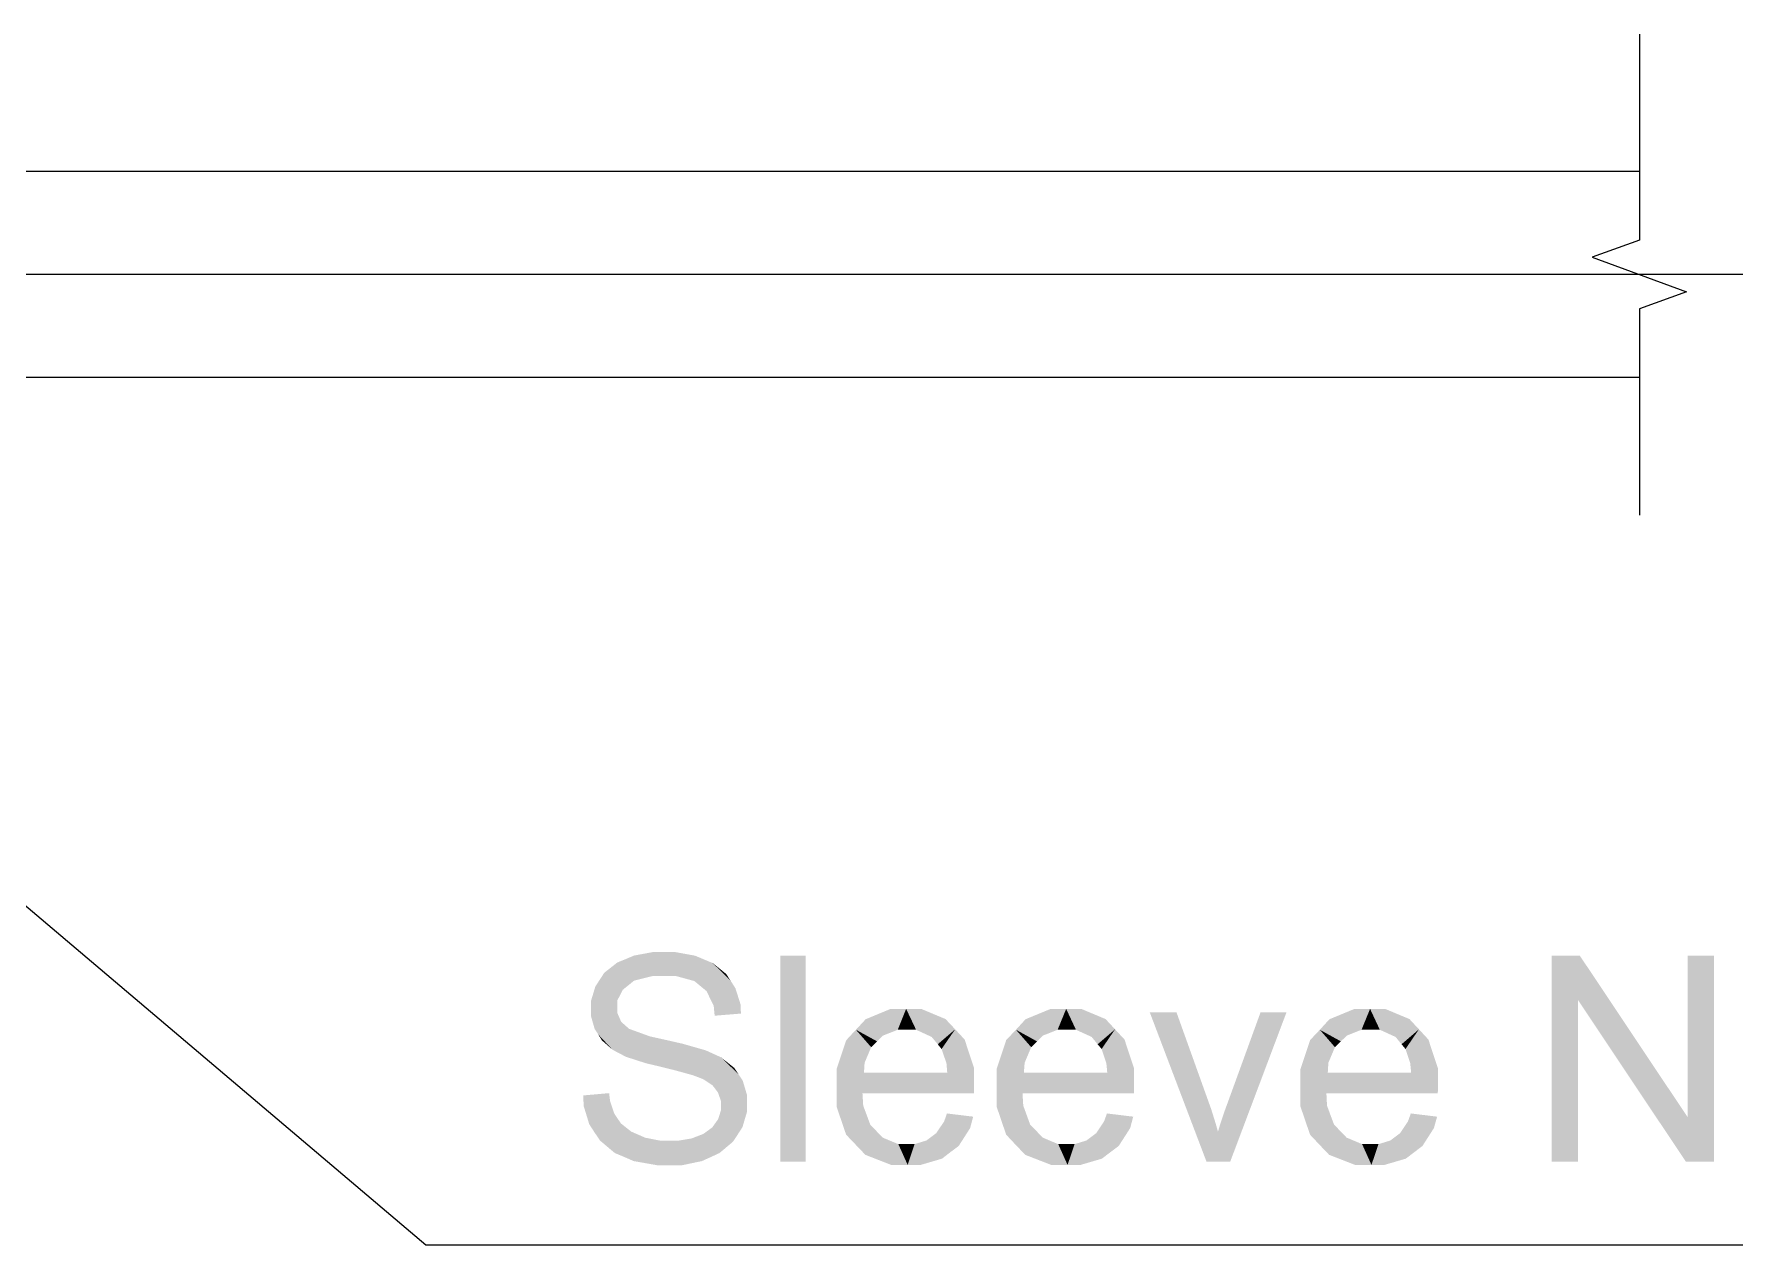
# Model space of a CAD drawing. Header units: millimetres. Extents: x 2 to 579, y 1 to 405.
# Drawn here: x 258.67 to 269.81, y 76.6 to 84.53 of the extents above; entities that cross this region are included whole.
import ezdxf

# ---------------------------------------------------------------- set-up
doc = ezdxf.new("R2010")
doc.units = ezdxf.units.MM
doc.linetypes.add('XKITLINE00', pattern=[0])
doc.layers.add('LinkedObject', color=7, linetype='Continuous', lineweight=0)

# ---------------------------------------------------------------- blocks, each defined once
blk = doc.blocks.new('*A4')
at = {"layer": 'LinkedObject'}
for points in [[(262.49, 78.446), (262.564, 78.298), (262.405, 78.379)], [(262.601, 78.328), (262.49, 78.446), (262.546, 78.469)], [(262.564, 78.298), (262.49, 78.446), (262.601, 78.328)], [(262.601, 78.492), (262.719, 78.357), (262.546, 78.469)], [(262.546, 78.469), (262.719, 78.357), (262.601, 78.328)], [(262.725, 78.515), (262.719, 78.357), (262.601, 78.492)], [(262.793, 78.515), (262.719, 78.357), (262.725, 78.515)], [(262.719, 78.357), (262.793, 78.515), (262.8, 78.357)], [(262.793, 78.515), (262.878, 78.357), (262.8, 78.357)], [(263, 78.491), (262.793, 78.515), (262.868, 78.515)], [(263.057, 78.467), (262.793, 78.515), (263, 78.491)], [(262.995, 78.325), (262.793, 78.515), (263.057, 78.467)], [(262.878, 78.357), (262.793, 78.515), (262.995, 78.325)], [(263.057, 78.467), (263.035, 78.292), (262.995, 78.325)], [(263.115, 78.443), (263.035, 78.292), (263.057, 78.467)], [(263.035, 78.292), (263.115, 78.443), (263.075, 78.259)], [(263.075, 78.259), (263.115, 78.443), (263.234, 78.325)], [(263.234, 78.325), (263.115, 78.443), (263.203, 78.372)], [(263.725, 78.492), (263.559, 77.142), (263.559, 78.492)], [(263.725, 77.142), (263.559, 77.142), (263.725, 78.492)], [(268.609, 78.492), (268.781, 78.202), (268.609, 77.142)], [(268.781, 78.202), (268.609, 78.492), (268.793, 78.492)], [(268.781, 78.202), (268.793, 78.492), (269.488, 77.142)], [(269.488, 77.142), (268.793, 78.492), (269.5, 77.433)], [(269.672, 78.492), (269.5, 77.433), (269.5, 78.492)], [(269.672, 77.142), (269.5, 77.433), (269.672, 78.492)], [(262.376, 78.334), (262.318, 78.143), (262.347, 78.29)], [(262.527, 78.268), (262.318, 78.143), (262.376, 78.334)], [(262.405, 78.379), (262.564, 78.298), (262.376, 78.334)], [(262.376, 78.334), (262.564, 78.298), (262.527, 78.268)], [(263.234, 78.325), (263.122, 78.162), (263.075, 78.259)], [(263.264, 78.278), (263.122, 78.162), (263.234, 78.325)], [(262.347, 78.29), (262.318, 78.143), (262.318, 78.194)], [(262.49, 78.197), (262.318, 78.143), (262.527, 78.268)], [(262.318, 78.143), (262.49, 78.197), (262.49, 78.155)], [(263.298, 78.171), (263.122, 78.162), (263.264, 78.278)], [(268.609, 77.142), (268.781, 78.202), (268.781, 77.142)], [(262.49, 78.118), (262.318, 78.143), (262.49, 78.155)], [(262.318, 78.143), (262.49, 78.118), (262.318, 78.096)], [(262.318, 78.096), (262.49, 78.118), (262.342, 78.012)], [(262.342, 78.012), (262.49, 78.118), (262.366, 77.975)], [(262.366, 77.975), (262.49, 78.118), (262.516, 78.058)], [(263.3, 78.112), (263.122, 78.162), (263.298, 78.171)], [(263.122, 78.162), (263.3, 78.112), (263.128, 78.098)], [(264.281, 78.143), (264.053, 78.006), (264.117, 78.075)], [(264.382, 78.143), (264.053, 78.006), (264.281, 78.143)], [(264.327, 78.006), (264.053, 78.006), (264.382, 78.143)], [(264.327, 78.006), (264.382, 78.143), (264.384, 78.006)], [(264.382, 78.143), (264.447, 78.006), (264.384, 78.006)], [(264.64, 78.076), (264.382, 78.143), (264.48, 78.143)], [(264.703, 78.009), (264.382, 78.143), (264.64, 78.076)], [(264.549, 77.959), (264.382, 78.143), (264.703, 78.009)], [(264.447, 78.006), (264.382, 78.143), (264.549, 77.959)], [(265.329, 78.143), (265.101, 78.006), (265.164, 78.075)], [(265.43, 78.143), (265.101, 78.006), (265.329, 78.143)], [(265.374, 78.006), (265.101, 78.006), (265.43, 78.143)], [(265.374, 78.006), (265.43, 78.143), (265.431, 78.006)], [(265.43, 78.143), (265.494, 78.006), (265.431, 78.006)], [(265.688, 78.076), (265.43, 78.143), (265.528, 78.143)], [(265.75, 78.009), (265.43, 78.143), (265.688, 78.076)], [(265.597, 77.959), (265.43, 78.143), (265.75, 78.009)], [(265.494, 78.006), (265.43, 78.143), (265.597, 77.959)], [(266.152, 78.121), (266.349, 77.142), (265.977, 78.121)], [(266.362, 77.535), (266.349, 77.142), (266.152, 78.121)], [(266.873, 78.121), (266.486, 77.524), (266.703, 78.121)], [(266.504, 77.142), (266.486, 77.524), (266.873, 78.121)], [(267.319, 78.143), (267.091, 78.006), (267.154, 78.075)], [(267.42, 78.143), (267.091, 78.006), (267.319, 78.143)], [(267.364, 78.006), (267.091, 78.006), (267.42, 78.143)], [(267.364, 78.006), (267.42, 78.143), (267.421, 78.006)], [(267.42, 78.143), (267.484, 78.006), (267.421, 78.006)], [(267.678, 78.076), (267.42, 78.143), (267.518, 78.143)], [(267.74, 78.009), (267.42, 78.143), (267.678, 78.076)], [(267.587, 77.959), (267.42, 78.143), (267.74, 78.009)], [(267.484, 78.006), (267.42, 78.143), (267.587, 77.959)], [(262.516, 78.058), (262.461, 77.874), (262.366, 77.975)], [(262.366, 77.975), (262.461, 77.874), (262.389, 77.937)], [(262.542, 78.035), (262.461, 77.874), (262.516, 78.058)], [(262.461, 77.874), (262.542, 78.035), (262.509, 77.849)], [(262.509, 77.849), (262.542, 78.035), (262.568, 78.012)], [(262.509, 77.849), (262.568, 78.012), (262.547, 77.829)], [(262.547, 77.829), (262.568, 78.012), (262.677, 77.787)], [(262.677, 77.787), (262.568, 78.012), (262.703, 77.963)], [(264.053, 78.006), (263.926, 77.747), (263.99, 77.938)], [(264.153, 77.892), (263.926, 77.747), (264.053, 78.006)], [(264.053, 78.006), (264.192, 77.93), (264.153, 77.892)], [(264.192, 77.93), (264.053, 78.006), (264.231, 77.968)], [(264.231, 77.968), (264.053, 78.006), (264.327, 78.006)], [(264.549, 77.959), (264.703, 78.009), (264.589, 77.911)], [(264.703, 78.009), (264.614, 77.88), (264.589, 77.911)], [(264.614, 77.88), (264.703, 78.009), (264.646, 77.787)], [(264.646, 77.787), (264.703, 78.009), (264.827, 77.755)], [(264.827, 77.755), (264.703, 78.009), (264.765, 77.942)], [(265.101, 78.006), (264.974, 77.747), (265.037, 77.938)], [(265.201, 77.892), (264.974, 77.747), (265.101, 78.006)], [(265.101, 78.006), (265.239, 77.93), (265.201, 77.892)], [(265.239, 77.93), (265.101, 78.006), (265.278, 77.968)], [(265.278, 77.968), (265.101, 78.006), (265.374, 78.006)], [(265.597, 77.959), (265.75, 78.009), (265.636, 77.911)], [(265.75, 78.009), (265.662, 77.88), (265.636, 77.911)], [(265.662, 77.88), (265.75, 78.009), (265.693, 77.787)], [(265.693, 77.787), (265.75, 78.009), (265.874, 77.755)], [(265.874, 77.755), (265.75, 78.009), (265.812, 77.942)], [(267.091, 78.006), (266.964, 77.747), (267.027, 77.938)], [(267.19, 77.892), (266.964, 77.747), (267.091, 78.006)], [(267.091, 78.006), (267.229, 77.93), (267.19, 77.892)], [(267.229, 77.93), (267.091, 78.006), (267.268, 77.968)], [(267.268, 77.968), (267.091, 78.006), (267.364, 78.006)], [(267.587, 77.959), (267.74, 78.009), (267.626, 77.911)], [(267.74, 78.009), (267.652, 77.88), (267.626, 77.911)], [(267.652, 77.88), (267.74, 78.009), (267.683, 77.787)], [(267.683, 77.787), (267.74, 78.009), (267.864, 77.755)], [(267.864, 77.755), (267.74, 78.009), (267.802, 77.942)], [(262.677, 77.787), (262.703, 77.963), (262.77, 77.765)], [(262.77, 77.765), (262.703, 77.963), (262.811, 77.939)], [(262.77, 77.765), (262.811, 77.939), (262.863, 77.742)], [(262.863, 77.742), (262.811, 77.939), (262.92, 77.914)], [(262.863, 77.742), (262.92, 77.914), (262.983, 77.709)], [(262.983, 77.709), (262.92, 77.914), (263.01, 77.699)], [(263.01, 77.699), (262.92, 77.914), (263.052, 77.683)], [(263.07, 77.871), (263.052, 77.683), (262.92, 77.914)], [(263.11, 77.853), (263.052, 77.683), (263.07, 77.871)], [(264.11, 77.79), (263.926, 77.747), (264.153, 77.892)], [(265.158, 77.79), (264.974, 77.747), (265.201, 77.892)], [(267.147, 77.79), (266.964, 77.747), (267.19, 77.892)], [(263.052, 77.683), (263.11, 77.853), (263.113, 77.643)], [(263.113, 77.643), (263.11, 77.853), (263.169, 77.826)], [(263.113, 77.643), (263.169, 77.826), (263.132, 77.619)], [(263.132, 77.619), (263.169, 77.826), (263.15, 77.595)], [(263.169, 77.826), (263.284, 77.715), (263.15, 77.595)], [(263.284, 77.715), (263.169, 77.826), (263.256, 77.757)], [(263.926, 77.747), (264.11, 77.79), (264.106, 77.726)], [(264.646, 77.787), (264.827, 77.755), (264.651, 77.726)], [(264.827, 77.633), (264.651, 77.726), (264.827, 77.755)], [(264.974, 77.747), (265.158, 77.79), (265.153, 77.726)], [(265.693, 77.787), (265.874, 77.755), (265.699, 77.726)], [(265.874, 77.633), (265.699, 77.726), (265.874, 77.755)], [(266.964, 77.747), (267.147, 77.79), (267.143, 77.726)], [(267.683, 77.787), (267.864, 77.755), (267.689, 77.726)], [(267.864, 77.633), (267.689, 77.726), (267.864, 77.755)], [(263.15, 77.595), (263.284, 77.715), (263.169, 77.54)], [(263.169, 77.54), (263.284, 77.715), (263.312, 77.673)], [(263.169, 77.54), (263.312, 77.673), (263.169, 77.508)], [(263.169, 77.508), (263.312, 77.673), (263.169, 77.477)], [(263.312, 77.673), (263.34, 77.523), (263.169, 77.477)], [(263.34, 77.523), (263.312, 77.673), (263.34, 77.578)], [(264.106, 77.726), (263.926, 77.623), (263.926, 77.747)], [(264.106, 77.726), (264.827, 77.633), (263.926, 77.623)], [(264.651, 77.726), (264.827, 77.633), (264.106, 77.726)], [(265.153, 77.726), (264.974, 77.623), (264.974, 77.747)], [(265.153, 77.726), (265.874, 77.633), (264.974, 77.623)], [(265.699, 77.726), (265.874, 77.633), (265.153, 77.726)], [(267.143, 77.726), (266.964, 77.623), (266.964, 77.747)], [(267.143, 77.726), (267.864, 77.633), (266.964, 77.623)], [(267.689, 77.726), (267.864, 77.633), (267.143, 77.726)], [(262.443, 77.54), (262.268, 77.576), (262.437, 77.591)], [(262.268, 77.576), (262.342, 77.333), (262.27, 77.508)], [(262.443, 77.54), (262.342, 77.333), (262.268, 77.576)], [(262.471, 77.457), (262.342, 77.333), (262.443, 77.54)], [(264.827, 77.626), (263.926, 77.623), (264.827, 77.633)], [(264.826, 77.604), (263.926, 77.623), (264.827, 77.626)], [(263.926, 77.623), (264.052, 77.253), (263.926, 77.504)], [(264.101, 77.509), (264.052, 77.253), (263.926, 77.623)], [(264.101, 77.509), (263.926, 77.623), (264.096, 77.589)], [(264.826, 77.589), (263.926, 77.623), (264.826, 77.604)], [(264.096, 77.589), (263.926, 77.623), (264.826, 77.589)], [(265.874, 77.626), (264.974, 77.623), (265.874, 77.633)], [(265.874, 77.604), (264.974, 77.623), (265.874, 77.626)], [(264.974, 77.623), (265.099, 77.253), (264.974, 77.504)], [(265.149, 77.509), (265.099, 77.253), (264.974, 77.623)], [(265.149, 77.509), (264.974, 77.623), (265.144, 77.589)], [(265.873, 77.589), (264.974, 77.623), (265.874, 77.604)], [(265.144, 77.589), (264.974, 77.623), (265.873, 77.589)], [(266.379, 77.488), (266.349, 77.142), (266.362, 77.535)], [(267.864, 77.626), (266.964, 77.623), (267.864, 77.633)], [(267.864, 77.604), (266.964, 77.623), (267.864, 77.626)], [(266.964, 77.623), (267.089, 77.253), (266.964, 77.504)], [(267.138, 77.509), (267.089, 77.253), (266.964, 77.623)], [(267.138, 77.509), (266.964, 77.623), (267.134, 77.589)], [(267.863, 77.589), (266.964, 77.623), (267.864, 77.604)], [(267.134, 77.589), (266.964, 77.623), (267.863, 77.589)], [(262.27, 77.508), (262.342, 77.333), (262.307, 77.387)], [(262.342, 77.333), (262.471, 77.457), (262.378, 77.28)], [(262.378, 77.28), (262.471, 77.457), (262.474, 77.199)], [(262.493, 77.424), (262.474, 77.199), (262.471, 77.457)], [(262.515, 77.392), (262.474, 77.199), (262.493, 77.424)], [(263.15, 77.419), (263.31, 77.368), (263.131, 77.393)], [(263.15, 77.419), (263.34, 77.523), (263.31, 77.368)], [(263.169, 77.477), (263.34, 77.523), (263.15, 77.419)], [(263.31, 77.368), (263.34, 77.523), (263.34, 77.469)], [(263.926, 77.504), (264.052, 77.253), (263.989, 77.319)], [(264.147, 77.385), (264.052, 77.253), (264.101, 77.509)], [(264.579, 77.329), (264.821, 77.437), (264.726, 77.245)], [(264.631, 77.406), (264.821, 77.437), (264.579, 77.329)], [(264.821, 77.437), (264.631, 77.406), (264.649, 77.458)], [(264.726, 77.245), (264.821, 77.437), (264.801, 77.362)], [(264.974, 77.504), (265.099, 77.253), (265.037, 77.319)], [(265.194, 77.385), (265.099, 77.253), (265.149, 77.509)], [(265.627, 77.329), (265.869, 77.437), (265.774, 77.245)], [(265.678, 77.406), (265.869, 77.437), (265.627, 77.329)], [(265.869, 77.437), (265.678, 77.406), (265.697, 77.458)], [(265.774, 77.245), (265.869, 77.437), (265.849, 77.362)], [(266.41, 77.389), (266.349, 77.142), (266.379, 77.488)], [(266.466, 77.47), (266.504, 77.142), (266.435, 77.376)], [(266.486, 77.524), (266.504, 77.142), (266.466, 77.47)], [(266.964, 77.504), (267.089, 77.253), (267.027, 77.319)], [(267.184, 77.385), (267.089, 77.253), (267.138, 77.509)], [(267.617, 77.329), (267.859, 77.437), (267.763, 77.245)], [(267.668, 77.406), (267.859, 77.437), (267.617, 77.329)], [(267.859, 77.437), (267.668, 77.406), (267.687, 77.458)], [(267.763, 77.245), (267.859, 77.437), (267.838, 77.362)], [(269.5, 77.433), (269.672, 77.142), (269.488, 77.142)], [(262.515, 77.392), (262.536, 77.173), (262.474, 77.199)], [(262.582, 77.339), (262.536, 77.173), (262.515, 77.392)], [(262.536, 77.173), (262.582, 77.339), (262.598, 77.146)], [(262.628, 77.319), (262.598, 77.146), (262.582, 77.339)], [(262.674, 77.299), (262.598, 77.146), (262.628, 77.319)], [(263.015, 77.309), (263.248, 77.273), (262.976, 77.294)], [(263.054, 77.324), (263.248, 77.273), (263.015, 77.309)], [(263.112, 77.366), (263.279, 77.32), (263.054, 77.324)], [(263.054, 77.324), (263.279, 77.32), (263.248, 77.273)], [(263.131, 77.393), (263.31, 77.368), (263.112, 77.366)], [(263.279, 77.32), (263.112, 77.366), (263.31, 77.368)], [(264.052, 77.253), (264.147, 77.385), (264.115, 77.187)], [(264.187, 77.343), (264.115, 77.187), (264.147, 77.385)], [(264.228, 77.3), (264.115, 77.187), (264.187, 77.343)], [(264.547, 77.305), (264.726, 77.245), (264.515, 77.281)], [(264.579, 77.329), (264.726, 77.245), (264.547, 77.305)], [(265.099, 77.253), (265.194, 77.385), (265.162, 77.187)], [(265.235, 77.343), (265.162, 77.187), (265.194, 77.385)], [(265.276, 77.3), (265.162, 77.187), (265.235, 77.343)], [(265.595, 77.305), (265.774, 77.245), (265.563, 77.281)], [(265.627, 77.329), (265.774, 77.245), (265.595, 77.305)], [(266.424, 77.338), (266.349, 77.142), (266.41, 77.389)], [(266.424, 77.338), (266.504, 77.142), (266.349, 77.142)], [(266.435, 77.376), (266.504, 77.142), (266.424, 77.338)], [(267.089, 77.253), (267.184, 77.385), (267.152, 77.187)], [(267.225, 77.343), (267.152, 77.187), (267.184, 77.385)], [(267.266, 77.3), (267.152, 77.187), (267.225, 77.343)], [(267.585, 77.305), (267.763, 77.245), (267.553, 77.281)], [(267.617, 77.329), (267.763, 77.245), (267.585, 77.305)], [(262.674, 77.299), (262.751, 77.119), (262.598, 77.146)], [(262.777, 77.279), (262.751, 77.119), (262.674, 77.299)], [(262.777, 77.279), (262.843, 77.119), (262.751, 77.119)], [(262.835, 77.279), (262.843, 77.119), (262.777, 77.279)], [(262.835, 77.279), (262.915, 77.119), (262.843, 77.119)], [(262.886, 77.279), (262.915, 77.119), (262.835, 77.279)], [(262.976, 77.294), (263.102, 77.172), (262.886, 77.279)], [(262.886, 77.279), (263.102, 77.172), (262.915, 77.119)], [(263.16, 77.199), (262.976, 77.294), (263.248, 77.273)], [(263.102, 77.172), (262.976, 77.294), (263.16, 77.199)], [(264.228, 77.3), (264.392, 77.121), (264.115, 77.187)], [(264.331, 77.257), (264.392, 77.121), (264.228, 77.3)], [(264.392, 77.257), (264.392, 77.121), (264.331, 77.257)], [(264.437, 77.257), (264.671, 77.204), (264.392, 77.121)], [(264.437, 77.257), (264.392, 77.121), (264.392, 77.257)], [(264.392, 77.121), (264.671, 77.204), (264.477, 77.121)], [(264.515, 77.281), (264.671, 77.204), (264.437, 77.257)], [(264.477, 77.121), (264.671, 77.204), (264.617, 77.162)], [(264.671, 77.204), (264.515, 77.281), (264.726, 77.245)], [(265.276, 77.3), (265.439, 77.121), (265.162, 77.187)], [(265.378, 77.257), (265.439, 77.121), (265.276, 77.3)], [(265.439, 77.257), (265.439, 77.121), (265.378, 77.257)], [(265.485, 77.257), (265.719, 77.204), (265.439, 77.121)], [(265.485, 77.257), (265.439, 77.121), (265.439, 77.257)], [(265.439, 77.121), (265.719, 77.204), (265.524, 77.121)], [(265.563, 77.281), (265.719, 77.204), (265.485, 77.257)], [(265.524, 77.121), (265.719, 77.204), (265.664, 77.162)], [(265.719, 77.204), (265.563, 77.281), (265.774, 77.245)], [(267.266, 77.3), (267.429, 77.121), (267.152, 77.187)], [(267.368, 77.257), (267.429, 77.121), (267.266, 77.3)], [(267.429, 77.257), (267.429, 77.121), (267.368, 77.257)], [(267.475, 77.257), (267.709, 77.204), (267.429, 77.121)], [(267.475, 77.257), (267.429, 77.121), (267.429, 77.257)], [(267.429, 77.121), (267.709, 77.204), (267.514, 77.121)], [(267.553, 77.281), (267.709, 77.204), (267.475, 77.257)], [(267.514, 77.121), (267.709, 77.204), (267.654, 77.162)], [(267.709, 77.204), (267.553, 77.281), (267.763, 77.245)], [(262.915, 77.119), (263.102, 77.172), (263.044, 77.146)], [(264.115, 77.187), (264.392, 77.121), (264.284, 77.121)], [(265.162, 77.187), (265.439, 77.121), (265.332, 77.121)], [(267.152, 77.187), (267.429, 77.121), (267.322, 77.121)]]:
    blk.add_hatch(color=7, dxfattribs=at).paths.add_polyline_path(points, flags=17)
at = {"layer": 'LinkedObject', "color": 7, "linetype": 'XKITLINE00', "lineweight": 0}
for p, q in [((269.184, 84.526), (269.184, 83.176)), ((240.05, 83.628), (269.184, 83.628)), ((269.184, 83.176), (268.875, 83.064)), ((268.875, 83.064), (269.493, 82.839)), ((269.493, 82.839), (269.184, 82.726)), ((269.184, 82.726), (269.184, 81.376)), ((269.184, 82.278), (240.05, 82.278))]:
    blk.add_line(p, q, dxfattribs=at)
at = {"layer": 'LinkedObject', "color": 6, "linetype": 'XKITLINE00', "lineweight": 0}
blk.add_line((258.343, 82.953), (271.516, 82.953), dxfattribs=at)
at = {"layer": 'LinkedObject', "color": 1, "linetype": 'XKITLINE00', "lineweight": 0}
for p, q in [((256.131, 80.922), (261.237, 76.597)), ((261.237, 76.597), (271.711, 76.597))]:
    blk.add_line(p, q, dxfattribs=at)

msp = doc.modelspace()

# ---------------------------------------------------------------- block references
at = {"lineweight": 0}
msp.add_blockref('*A4', (0, 0), dxfattribs=at)

doc.saveas('drawing.dxf')
